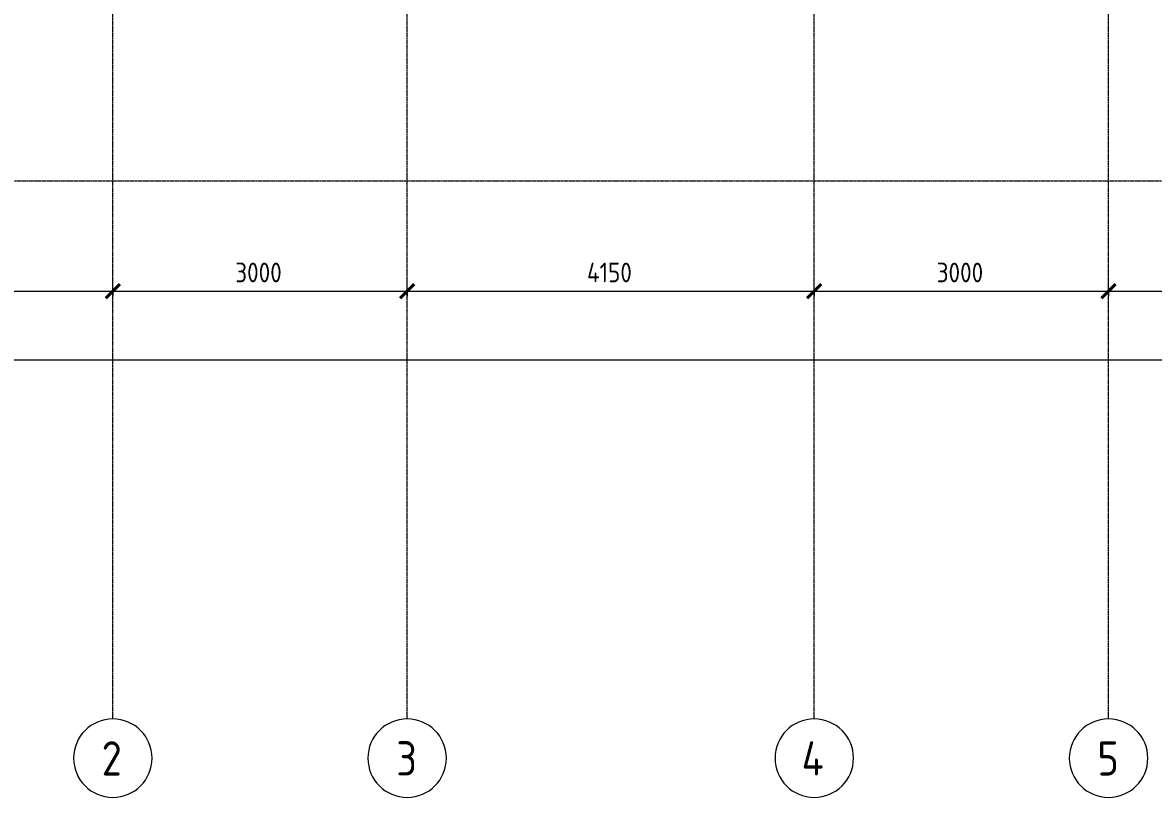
# Model space of a CAD drawing. Header units: millimetres. Extents: x -11886 to 379896, y -8130 to 47743.
# Drawn here: x -360 to 11167, y -8130 to -229 of the extents above; entities that cross this region are included whole.
import ezdxf

# ---------------------------------------------------------------- set-up
doc = ezdxf.new("R2010")
doc.units = ezdxf.units.MM
doc.linetypes.add('ADSK_Линия сетки', pattern=[25, 20, -2.5, 0, -2.5])
for name, color, linetype, lineweight in [('Оси', 7, 'Continuous', 9), ('Размеры', 7, 'Continuous', 9), ('Размеры-100', 7, 'Continuous', 9)]:
    doc.layers.add(name, color=color, linetype=linetype, lineweight=lineweight)
doc.styles.add('GOST Common', font='GOST_Common.ttf', dxfattribs={"width": 0.9, "height": 350})
doc.styles.add('GOST Common_1', font='GOST_Common.ttf', dxfattribs={"width": 0.9, "height": 200})
doc.dimstyles.new('ADSK_Основной_2_мм_Округление_до_1_мм', dxfattribs={"dimscale": 304.8, "dimtxt": 201.142999, "dimasz": 0.463911, "dimexe": 0.492126, "dimexo": 0.492126, "dimgap": 0.098425, "dimtad": 1, "dimdec": 0, "dimdsep": 46, "dimtxsty": 'GOST Common_1', "dimblk1": 'OBLIQUE', "dimblk2": 'OBLIQUE', "dimsah": 1, "dimcen": 0.09, "dimdle": 0.492126, "dimazin": 2, "dimtfac": 1, "dimtdec": 4, "dimtix": 1, "dimtmove": 0, "dimatfit": 3, "dimfxl": 1, "dimtvp": 1, "dimtolj": 1, "dimtzin": 0, "dimlwd": 20, "dimlwe": 20, "dimarcsym": 2})

# ---------------------------------------------------------------- blocks, each defined once
blk = doc.blocks.new('Ось сетки - Круг_Ø8 мм-6577-01 План 1-го этажа маркировочный')
at = {"layer": 'Оси', "lineweight": 20}
for start, end in [(360, 180), (180, 360)]:
    blk.add_arc((0, 0), 4, start, end, dxfattribs=at)
blk = doc.blocks.new('DIMBLOCK2-01 План 1-го этажа маркировочный')
at = {"layer": 'Размеры-100', "lineweight": 20, "transparency": 16777216}
for p, q in [((-5940, -2968), (-5940, -2818)), ((560, -2968), (560, -2818)), ((-6090, -2968), (560, -2968)), ((-5940, -2968), (-5940, -3018)), ((560, -2968), (560, -3018))]:
    blk.add_line(p, q, dxfattribs=at)
at = {"layer": 'Размеры-100', "lineweight": 40, "transparency": 16777216}
for p, q in [((-5940, -2968), (-6011, -3039)), ((-5940, -2968), (-5869, -2897)), ((560, -2968), (489, -3039)), ((560, -2968), (631, -2897))]:
    blk.add_line(p, q, dxfattribs=at)
at = {"layer": 'Размеры-100', "color": 0, "lineweight": 20, "transparency": 16777216, "insert": (-2942, -2677), "char_height": 200, "width": 605.47, "attachment_point": 1, "line_spacing_factor": 1.022761, "style": 'GOST Common_1'}
blk.add_mtext('6500', dxfattribs=at)
blk = doc.blocks.new('_Oblique')
at = {"color": 0, "linetype": 'ByBlock', "lineweight": -2}
blk.add_line((-0.5, -0.5), (0.5, 0.5), dxfattribs=at)
blk = doc.blocks.new('DIMBLOCK3-01 План 1-го этажа маркировочный')
at = {"layer": 'Размеры-100', "lineweight": 20, "transparency": 16777216}
for p, q in [((560, -2968), (560, -2818)), ((3560, -2968), (3560, -2818)), ((560, -2968), (3560, -2968)), ((560, -2968), (560, -3018)), ((3560, -2968), (3560, -3018))]:
    blk.add_line(p, q, dxfattribs=at)
at = {"layer": 'Размеры-100', "lineweight": 40, "transparency": 16777216}
for p, q in [((560, -2968), (489, -3039)), ((560, -2968), (631, -2897)), ((3560, -2968), (3489, -3039)), ((3560, -2968), (3631, -2897))]:
    blk.add_line(p, q, dxfattribs=at)
at = {"layer": 'Размеры-100', "color": 0, "lineweight": 20, "transparency": 16777216, "insert": (1808, -2677), "char_height": 200, "width": 605.47, "attachment_point": 1, "line_spacing_factor": 1.022761, "style": 'GOST Common_1'}
blk.add_mtext('3000', dxfattribs=at)
blk = doc.blocks.new('DIMBLOCK4-01 План 1-го этажа маркировочный')
at = {"layer": 'Размеры-100', "lineweight": 20, "transparency": 16777216}
for p, q in [((3560, -2968), (3560, -2818)), ((7710, -2968), (7710, -2818)), ((3560, -2968), (7710, -2968)), ((3560, -2968), (3560, -3018)), ((7710, -2968), (7710, -3018))]:
    blk.add_line(p, q, dxfattribs=at)
at = {"layer": 'Размеры-100', "lineweight": 40, "transparency": 16777216}
for p, q in [((3560, -2968), (3489, -3039)), ((3560, -2968), (3631, -2897)), ((7710, -2968), (7639, -3039)), ((7710, -2968), (7781, -2897))]:
    blk.add_line(p, q, dxfattribs=at)
at = {"layer": 'Размеры-100', "color": 0, "lineweight": 20, "transparency": 16777216, "insert": (5393, -2677), "char_height": 200, "width": 580.93, "attachment_point": 1, "line_spacing_factor": 1.022761, "style": 'GOST Common_1'}
blk.add_mtext('4150', dxfattribs=at)
blk = doc.blocks.new('DIMBLOCK5-01 План 1-го этажа маркировочный')
at = {"layer": 'Размеры-100', "lineweight": 20, "transparency": 16777216}
for p, q in [((7710, -2968), (7710, -2818)), ((10710, -2968), (10710, -2818)), ((7710, -2968), (10710, -2968)), ((7710, -2968), (7710, -3018)), ((10710, -2968), (10710, -3018))]:
    blk.add_line(p, q, dxfattribs=at)
at = {"layer": 'Размеры-100', "lineweight": 40, "transparency": 16777216}
for p, q in [((7710, -2968), (7639, -3039)), ((7710, -2968), (7781, -2897)), ((10710, -2968), (10639, -3039)), ((10710, -2968), (10781, -2897))]:
    blk.add_line(p, q, dxfattribs=at)
at = {"layer": 'Размеры-100', "color": 0, "lineweight": 20, "transparency": 16777216, "insert": (8958, -2677), "char_height": 200, "width": 605.47, "attachment_point": 1, "line_spacing_factor": 1.022761, "style": 'GOST Common_1'}
blk.add_mtext('3000', dxfattribs=at)
blk = doc.blocks.new('DIMBLOCK6-01 План 1-го этажа маркировочный')
at = {"layer": 'Размеры-100', "lineweight": 20, "transparency": 16777216}
for p, q in [((10710, -2968), (10710, -2818)), ((18610, -2968), (18610, -2818)), ((10710, -2968), (18610, -2968)), ((10710, -2968), (10710, -3018)), ((18610, -2968), (18610, -3018))]:
    blk.add_line(p, q, dxfattribs=at)
at = {"layer": 'Размеры-100', "lineweight": 40, "transparency": 16777216}
for p, q in [((10710, -2968), (10639, -3039)), ((10710, -2968), (10781, -2897)), ((18610, -2968), (18539, -3039)), ((18610, -2968), (18681, -2897))]:
    blk.add_line(p, q, dxfattribs=at)
at = {"layer": 'Размеры-100', "color": 0, "lineweight": 20, "transparency": 16777216, "insert": (14408, -2677), "char_height": 200, "width": 605.47, "attachment_point": 1, "line_spacing_factor": 1.022761, "style": 'GOST Common_1'}
blk.add_mtext('7900', dxfattribs=at)
blk = doc.blocks.new('DIMBLOCK21-01 План 1-го этажа маркировочный')
at = {"layer": 'Размеры-100', "lineweight": 20, "transparency": 16777216}
for p, q in [((-5940, -3668), (-5940, -3518)), ((55910, -3668), (55910, -3518)), ((-6090, -3668), (56060, -3668)), ((-5940, -3668), (-5940, -3718)), ((55910, -3668), (55910, -3718))]:
    blk.add_line(p, q, dxfattribs=at)
at = {"layer": 'Размеры-100', "lineweight": 40, "transparency": 16777216}
for p, q in [((-5940, -3668), (-6011, -3739)), ((-5940, -3668), (-5869, -3597)), ((55910, -3668), (55839, -3739)), ((55910, -3668), (55981, -3597))]:
    blk.add_line(p, q, dxfattribs=at)
at = {"layer": 'Размеры-100', "color": 0, "lineweight": 20, "transparency": 16777216, "insert": (24688, -3377), "char_height": 200, "width": 711.84, "attachment_point": 1, "line_spacing_factor": 1.022761, "style": 'GOST Common_1'}
blk.add_mtext('61850', dxfattribs=at)

msp = doc.modelspace()

# ---------------------------------------------------------------- linework, layer by layer
at = {"layer": 'Оси', "linetype": 'ADSK_Линия сетки'}
for p, q in [((559.91, -7330.38), (559.91, 44421.85)), ((3559.91, -7330.38), (3559.91, 44421.85)), ((7709.91, -7330.38), (7709.91, 21668.8)), ((10709.91, -7330.38), (10709.91, 21668.8)), ((-11086.22, -1843.21), (34342.36, -1843.21))]:
    msp.add_line(p, q, dxfattribs=at)

# ---------------------------------------------------------------- block references
at = {"layer": 'Оси', "lineweight": 20, "xscale": 99.99999999999993, "yscale": 99.99999999999993, "zscale": 99.99999999999993}
for p in [(559.91, -7730.38), (3559.91, -7730.38), (7709.91, -7730.38), (10709.91, -7730.38)]:
    msp.add_blockref('Ось сетки - Круг_Ø8 мм-6577-01 План 1-го этажа маркировочный', p, dxfattribs=at)

# ---------------------------------------------------------------- texts
at = {"layer": 'Оси', "char_height": 350, "attachment_point": 1, "style": 'GOST Common'}
for s, insert, width in [('\\fGOST Common|b0|i0|c204|p34|;\\W.9;2', (446.13, -7557.84), 274.1771), ('\\fGOST Common|b0|i0|c204|p34|;\\W.9;3', (3448.83, -7557.84), 266.9619), ('\\fGOST Common|b0|i0|c204|p34|;\\W.9;4', (7581.28, -7557.84), 310.2531), ('\\fGOST Common|b0|i0|c204|p34|;\\W.9;5', (10596.13, -7557.84), 274.1771)]:
    msp.add_mtext(s, dxfattribs=dict(at, insert=insert, width=width))

# ---------------------------------------------------------------- dimensions: what is measured, and where the dimension line sits
at = {"layer": 'Размеры', "lineweight": 20}
for base, p1, p2, override, picture, middle in [((559.91, -2967.91), (-5940.09, -2867.92), (559.91, -2867.92), {"dimpost": '<>', "dimfxl": 6500}, 'DIMBLOCK2-01 План 1-го этажа маркировочный', (-2690.09, -2837.91)), ((3559.91, -2967.91), (559.91, -2867.92), (3559.91, -2867.92), {"dimpost": '<>', "dimfxl": 3000}, 'DIMBLOCK3-01 План 1-го этажа маркировочный', (2059.91, -2837.91)), ((7709.91, -2967.91), (3559.91, -2867.92), (7709.91, -2867.92), {"dimpost": '<>', "dimfxl": 4150}, 'DIMBLOCK4-01 План 1-го этажа маркировочный', (5634.91, -2837.91)), ((10709.91, -2967.91), (7709.91, -2867.92), (10709.91, -2867.92), {"dimpost": '<>', "dimfxl": 3000}, 'DIMBLOCK5-01 План 1-го этажа маркировочный', (9209.91, -2837.91)), ((18609.91, -2967.91), (10709.91, -2867.92), (18609.91, -2867.92), {"dimpost": '<>', "dimfxl": 7900}, 'DIMBLOCK6-01 План 1-го этажа маркировочный', (14659.91, -2837.91)), ((55909.91, -3667.91), (-5940.09, -3567.92), (55909.91, -3567.92), {"dimpost": '<>', "dimfxl": 61850}, 'DIMBLOCK21-01 План 1-го этажа маркировочный', (24984.91, -3537.91))]:
    dim = msp.add_linear_dim(base=base, p1=p1, p2=p2, dimstyle='ADSK_Основной_2_мм_Округление_до_1_мм', override=override, dxfattribs=at)
    dim.commit()
    dim.dimension.update_dxf_attribs({"geometry": picture, "text_midpoint": middle})

doc.saveas('drawing.dxf')
